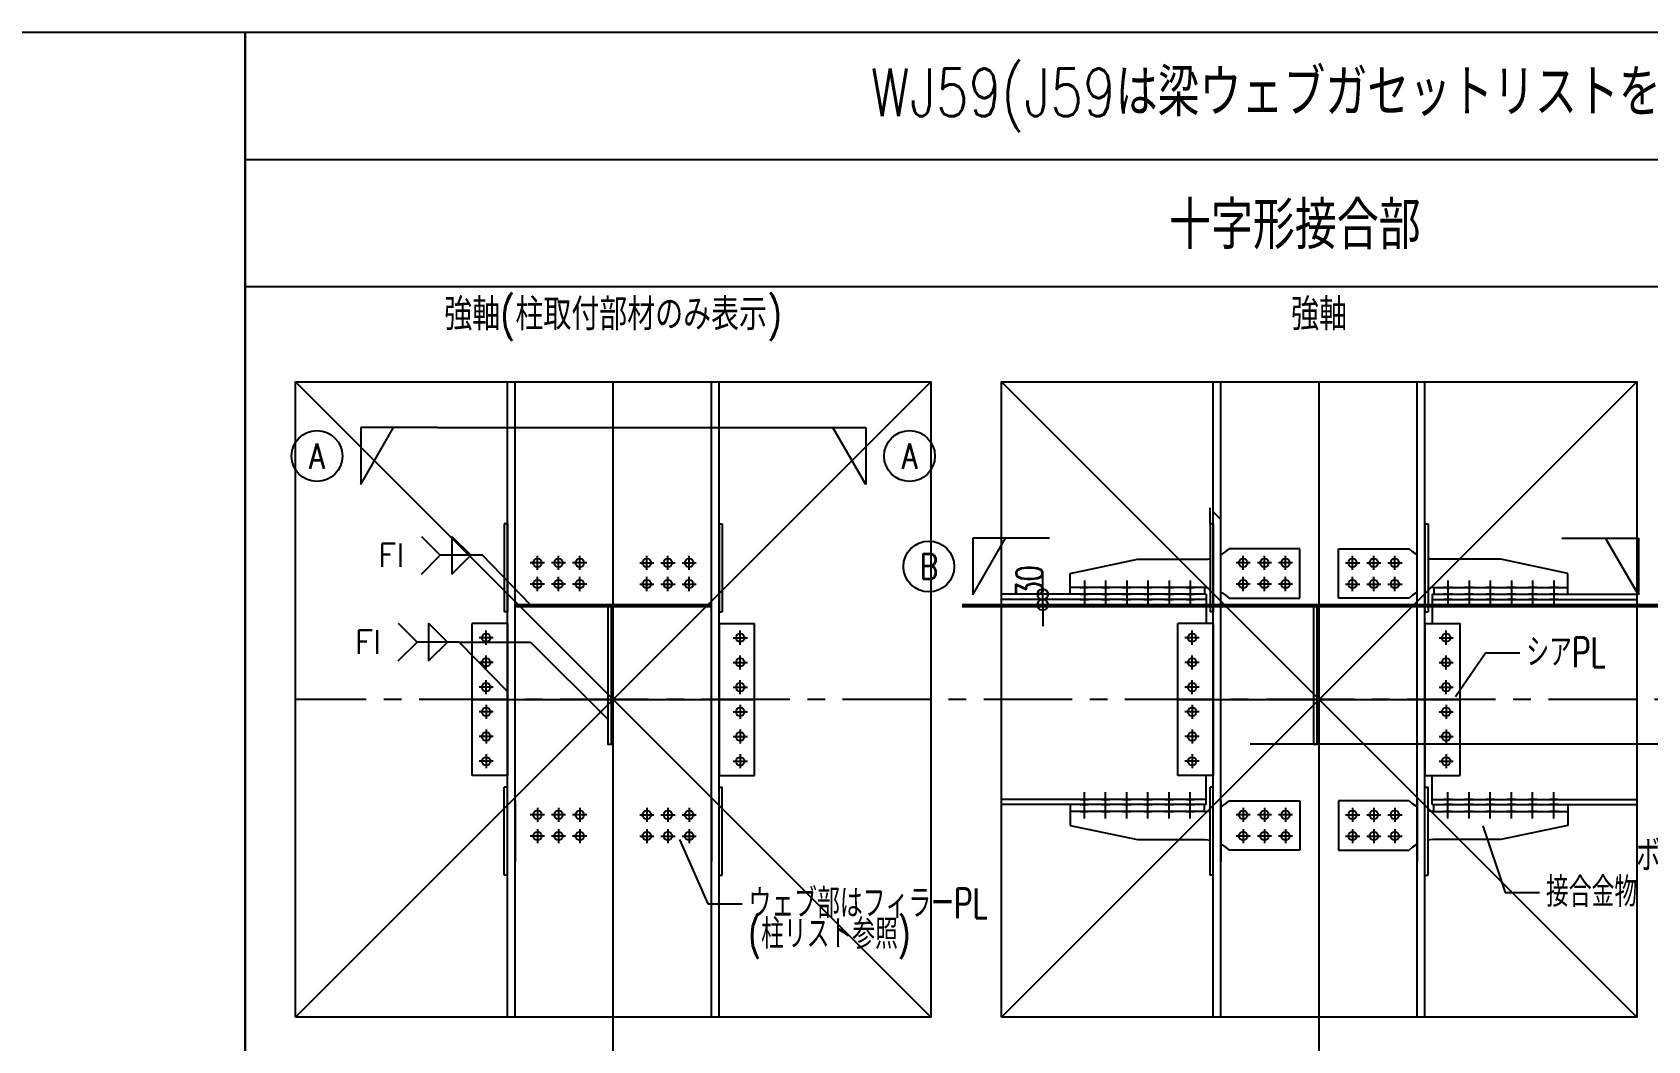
# Model space of a CAD drawing. Extents: x -668440 to 1010955, y -1678500 to 210463.
# Drawn here: x -451885 to -406114, y -743827 to -715260 of the extents above; entities that cross this region are included whole.
import ezdxf
from ezdxf.enums import TextEntityAlignment as Align

# ---------------------------------------------------------------- set-up
doc = ezdxf.new("R2010")
doc.units = 0
doc.header["$MEASUREMENT"] = 0
doc.linetypes.add('CENTER', pattern=[2, 1.25, -0.25, 0.25, -0.25])
doc.layers.get('0').update_dxf_attribs({"color": 3, "linetype": 'CONTINUOUS'})
doc.layers.get('Defpoints').update_dxf_attribs({"color": 251, "linetype": 'CONTINUOUS'})
doc.layers.add('00_ADDL', color=253, linetype='CONTINUOUS', plot=False)
for name, color, linetype in [('00_詳細', 7, 'CONTINUOUS'), ('098', 7, 'CONTINUOUS'), ('100', 5, 'CENTER'), ('_1-1_L-CL', 3, 'CONTINUOUS'), ('_1-3_L-CS', 1, 'CONTINUOUS'), ('_1-B_TXT1', 3, 'CONTINUOUS'), ('_5-6_GS-M', 6, 'CONTINUOUS'), ('BOLT', 4, 'CONTINUOUS')]:
    doc.layers.add(name, color=color, linetype=linetype)
doc.styles.add('DRACAD', font='txt', dxfattribs={"width": 0.85, "bigfont": 'extfont2'})
doc.styles.add('S000', font='simplex.shx', dxfattribs={"width": 0.7, "bigfont": 'extfont2.shx'})
doc.styles.add('S020', font='simplex.shx', dxfattribs={"width": 0.8, "height": 100, "bigfont": 'extfont2.shx'})
doc.styles.add('S030', font='simplex.shx', dxfattribs={"width": 0.8, "bigfont": 'extfont2.shx'})
doc.dimstyles.new('S300', dxfattribs={"dimscale": 300, "dimtxt": 2.5, "dimasz": 1, "dimexe": 0, "dimexo": 1, "dimgap": 0.5, "dimtad": 1, "dimdec": 0, "dimzin": 0, "dimdsep": 46, "dimtxsty": 'S000', "dimblk": 'ORIGIN', "dimcen": 1, "dimclrd": 256, "dimclre": 256, "dimclrt": 6, "dimadec": 0, "dimazin": 0, "dimtfac": 1, "dimtdec": 0, "dimtix": 1, "dimtmove": 2, "dimatfit": 3, "dimldrblk": 'OPEN30', "dimfxl": 1, "dimtolj": 1, "dimtzin": 0, "dimlwd": -1, "dimlwe": -1, "dimarcsym": 0})

# ---------------------------------------------------------------- blocks, each defined once
blk = doc.blocks.new('_ORIGIN')
at = {"color": 0, "linetype": 'ByBlock', "lineweight": -2}
blk.add_line((0, 0), (-1, 0), dxfattribs=at)
blk.add_circle((0, 0), 0.5, dxfattribs=at)
blk = doc.blocks.new('*D10597')
at = {"layer": '_1-3_L-CS'}
for p, q in [((-209395.4, -377712.7), (-209395.4, -377682.7)), ((-209347.3, -377742.7), (-209395.4, -377742.7)), ((-209395.4, -377772.7), (-209395.4, -377742.7)), ((-208920.3, -377772.7), (-209395.4, -377772.7)), ((-209395.4, -377802.7), (-209395.4, -377832.7))]:
    blk.add_line(p, q, dxfattribs=at)
at = {"layer": 'Defpoints', "color": 0}
for p in [(-209395.4, -377742.7), (-209317.3, -377742.7), (-208890.3, -377772.7)]:
    blk.add_point(p, dxfattribs=at)
at = {"layer": '_1-3_L-CS', "linetype": 'ByBlock', "xscale": 30, "yscale": 30, "zscale": 30}
for p, rotation in [((-209395.4, -377742.7), 270), ((-209395.4, -377772.7), 90)]:
    blk.add_blockref('_ORIGIN', p, dxfattribs=dict(at, rotation=rotation))
at = {"layer": '_1-3_L-CS', "color": 6, "insert": (-209433.2, -377705.8), "char_height": 75, "attachment_point": 5, "rotation": 90, "style": 'S000'}
blk.add_mtext('\\A1;30', dxfattribs=at)
blk = doc.blocks.new('_Open30')
at = {"color": 0, "linetype": 'ByBlock', "lineweight": -2}
for p, q in [((-1, 0.27), (0, 0)), ((0, 0), (-1, -0.27)), ((0, 0), (-1, 0))]:
    blk.add_line(p, q, dxfattribs=at)
blk = doc.blocks.new('剛接合部C1Y')
blk.add_line((-211655.39301, -383035.73644), (-211655.39301, -376150.73644))
at = {"layer": '00_ADDL'}
for p, q in [((-211512.31713, -377140.73644), (-209712.31713, -378940.73644)), ((-209712.31713, -377140.73644), (-211512.31713, -378940.73644)), ((-209512.31713, -377140.73644), (-207712.31713, -378940.73644)), ((-207712.31713, -377140.73644), (-209512.31713, -378940.73644)), ((-211012.31713, -378040.73644), (-210212.31713, -378040.73644)), ((-209012.31713, -378040.73644), (-208212.31713, -378040.73644))]:
    blk.add_line(p, q, dxfattribs=at)
at = {"layer": '00_ADDL', "transparency": 33554661}
for p, q in [((-211110.49859, -377270.63393), (-210114.13567, -377270.63393)), ((-208921.31713, -377542.73644), (-208921.31713, -377497.73644)), ((-208890.31713, -377530.73644), (-208912.31713, -377508.73644)), ((-206730.56713, -377772.73644), (-209623.92615, -377772.73644)), ((-206730.56713, -377778.73644), (-209623.92615, -377778.73644)), ((-208627.9838, -377778.73644), (-208627.9838, -378167.73644)), ((-208617.31713, -377778.73644), (-208617.31713, -378167.73644)), ((-206847.31713, -378167.73644), (-208807.60986, -378167.73644))]:
    blk.add_line(p, q, dxfattribs=at)
at = {"layer": '00_ADDL'}
for points in [[(-211512.31713, -378940.73644), (-211512.31713, -377140.73644), (-209712.31713, -377140.73644), (-209712.31713, -378940.73644)], [(-209512.31713, -378940.73644), (-209512.31713, -377140.73644), (-207712.31713, -377140.73644), (-207712.31713, -378940.73644)]]:
    blk.add_lwpolyline(points, close=True, dxfattribs=at)
at = {"layer": '00_詳細'}
for p, q in [((-210912.31713, -378940.73644), (-210912.31713, -377140.73644)), ((-210890.31713, -378940.73644), (-210890.31713, -377140.73644)), ((-210334.31713, -378940.73644), (-210334.31713, -377140.73644)), ((-210312.31713, -378940.73644), (-210312.31713, -377140.73644)), ((-208912.31713, -378940.73644), (-208912.31713, -377140.73644)), ((-208890.31713, -378940.73644), (-208890.31713, -377140.73644)), ((-208334.31713, -378940.73644), (-208334.31713, -377140.73644)), ((-208312.31713, -378940.73644), (-208312.31713, -377140.73644)), ((-210912.31713, -377542.73644), (-210921.31713, -377542.73644)), ((-210921.31713, -377542.73644), (-210921.31713, -377792.73644)), ((-210912.31713, -377542.73644), (-210912.31713, -377792.73644)), ((-210312.31713, -377542.73644), (-210303.31713, -377542.73644)), ((-210312.31713, -377542.73644), (-210312.31713, -377792.73644)), ((-210303.31713, -377542.73644), (-210303.31713, -377792.73644)), ((-208912.31713, -377542.73644), (-208921.31713, -377542.73644)), ((-208921.31713, -377542.73644), (-208921.31713, -377792.73644)), ((-208912.31713, -377542.73644), (-208912.31713, -377792.73644)), ((-208312.31713, -377542.73644), (-208303.31713, -377542.73644)), ((-208312.31713, -377542.73644), (-208312.31713, -377792.73644)), ((-208303.31713, -377542.73644), (-208303.31713, -377792.73644)), ((-210890.31713, -377753.73644), (-210890.31713, -377581.73644)), ((-210334.31713, -377753.73644), (-210334.31713, -377581.73644)), ((-208890.31713, -377753.73644), (-208890.31713, -377581.73644)), ((-208877.31713, -377622.16978), (-208867.31713, -377613.73644)), ((-208667.31713, -377613.73644), (-208867.31713, -377613.73644)), ((-208667.31713, -377753.73644), (-208667.31713, -377613.73644)), ((-208557.31713, -377753.73644), (-208557.31713, -377613.73644)), ((-208557.31713, -377613.73644), (-208357.31713, -377613.73644)), ((-208347.31713, -377622.16978), (-208357.31713, -377613.73644)), ((-208334.31713, -377753.73644), (-208334.31713, -377581.73644)), ((-209317.31713, -377683.73644), (-209127.31713, -377643.73644)), ((-209127.31713, -377643.73644), (-208935.31713, -377643.73644)), ((-208935.31713, -377643.73644), (-208927.31713, -377642.87344)), ((-208927.31713, -377642.87344), (-208921.31713, -377641.71734)), ((-208890.31713, -377630.37918), (-208887.31713, -377628.81496)), ((-208887.31713, -377628.81496), (-208877.31713, -377622.16978)), ((-208337.31713, -377628.81496), (-208347.31713, -377622.16978)), ((-208334.31713, -377630.37918), (-208337.31713, -377628.81496)), ((-208297.31713, -377642.87344), (-208303.31713, -377641.71734)), ((-208289.31713, -377643.73644), (-208297.31713, -377642.87344)), ((-208097.31713, -377643.73644), (-208289.31713, -377643.73644)), ((-207907.31713, -377683.73644), (-208097.31713, -377643.73644)), ((-209317.31713, -377742.73644), (-209317.31713, -377683.73644)), ((-207907.31713, -377742.73644), (-207907.31713, -377683.73644)), ((-208932.31713, -377742.73644), (-209512.31713, -377742.73644)), ((-208935.31713, -377723.73644), (-209317.31713, -377723.73644)), ((-208937.31713, -377742.73644), (-209317.31713, -377742.73644)), ((-208937.31713, -377723.73644), (-208937.31713, -377742.73644)), ((-208935.31713, -377723.73644), (-208927.31713, -377724.59944)), ((-208932.31713, -377742.73644), (-208932.31713, -377825.73644)), ((-208927.31713, -377724.59944), (-208921.31713, -377725.75553)), ((-208890.31713, -377737.09369), (-208887.31713, -377738.65791)), ((-208887.31713, -377738.65791), (-208877.31713, -377745.30309)), ((-208877.31713, -377745.30309), (-208867.31713, -377753.73644)), ((-208347.31713, -377745.30309), (-208357.31713, -377753.73644)), ((-208337.31713, -377738.65791), (-208347.31713, -377745.30309)), ((-208334.31713, -377737.09369), (-208337.31713, -377738.65791)), ((-208297.31713, -377724.59944), (-208303.31713, -377725.75553)), ((-208289.31713, -377723.73644), (-208297.31713, -377724.59944)), ((-208292.31713, -377742.73644), (-207712.31713, -377742.73644)), ((-208292.31713, -377742.73644), (-208292.31713, -377825.73644)), ((-208289.31713, -377723.73644), (-207907.31713, -377723.73644)), ((-208287.31713, -377723.73644), (-208287.31713, -377742.73644)), ((-208287.31713, -377742.73644), (-207907.31713, -377742.73644)), ((-210912.31713, -377792.73644), (-210921.31713, -377792.73644)), ((-210312.31713, -377792.73644), (-210303.31713, -377792.73644)), ((-208932.31713, -377757.73644), (-209512.31713, -377757.73644)), ((-208912.31713, -377792.73644), (-208921.31713, -377792.73644)), ((-208867.31713, -377753.73644), (-208667.31713, -377753.73644)), ((-208357.31713, -377753.73644), (-208557.31713, -377753.73644)), ((-208312.31713, -377792.73644), (-208303.31713, -377792.73644)), ((-208292.31713, -377757.73644), (-207712.31713, -377757.73644)), ((-211012.31713, -378255.73644), (-211012.31713, -377825.73644)), ((-210912.31713, -377825.73644), (-211012.31713, -377825.73644)), ((-210912.31713, -377825.73644), (-210912.31713, -378255.73644)), ((-210312.31713, -377825.73644), (-210312.31713, -378255.73644)), ((-210312.31713, -377825.73644), (-210212.31713, -377825.73644)), ((-210212.31713, -378255.73644), (-210212.31713, -377825.73644)), ((-209012.31713, -378255.73644), (-209012.31713, -377825.73644)), ((-208912.31713, -377825.73644), (-209012.31713, -377825.73644)), ((-208912.31713, -377825.73644), (-208912.31713, -378255.73644)), ((-208312.31713, -377825.73644), (-208312.31713, -378255.73644)), ((-208312.31713, -377825.73644), (-208212.31713, -377825.73644)), ((-208212.31713, -378255.73644), (-208212.31713, -377825.73644)), ((-210912.31713, -378255.73644), (-211012.31713, -378255.73644)), ((-210921.31713, -378538.73644), (-210921.31713, -378288.73644)), ((-210912.31713, -378288.73644), (-210921.31713, -378288.73644)), ((-210912.31713, -378538.73644), (-210912.31713, -378288.73644)), ((-210312.31713, -378255.73644), (-210212.31713, -378255.73644)), ((-210312.31713, -378538.73644), (-210312.31713, -378288.73644)), ((-210312.31713, -378288.73644), (-210303.31713, -378288.73644)), ((-210303.31713, -378538.73644), (-210303.31713, -378288.73644)), ((-208912.31713, -378255.73644), (-209012.31713, -378255.73644)), ((-208932.31713, -378338.73644), (-208932.31713, -378255.73644)), ((-208921.31713, -378538.73644), (-208921.31713, -378288.73644)), ((-208912.31713, -378288.73644), (-208921.31713, -378288.73644)), ((-208912.31713, -378538.73644), (-208912.31713, -378288.73644)), ((-208312.31713, -378255.73644), (-208212.31713, -378255.73644)), ((-208312.31713, -378538.73644), (-208312.31713, -378288.73644)), ((-208312.31713, -378288.73644), (-208303.31713, -378288.73644)), ((-208303.31713, -378538.73644), (-208303.31713, -378288.73644)), ((-208292.31713, -378338.73644), (-208292.31713, -378255.73644)), ((-210890.31713, -378327.73644), (-210890.31713, -378499.73644)), ((-210334.31713, -378327.73644), (-210334.31713, -378499.73644)), ((-208932.31713, -378323.73644), (-209512.31713, -378323.73644)), ((-208932.31713, -378338.73644), (-209512.31713, -378338.73644)), ((-209317.31713, -378338.73644), (-209317.31713, -378397.73644)), ((-208937.31713, -378338.73644), (-209317.31713, -378338.73644)), ((-208937.31713, -378357.73644), (-208937.31713, -378338.73644)), ((-208890.31713, -378327.73644), (-208890.31713, -378499.73644)), ((-208890.31713, -378344.37918), (-208887.31713, -378342.81496)), ((-208887.31713, -378342.81496), (-208877.31713, -378336.16978)), ((-208877.31713, -378336.16978), (-208867.31713, -378327.73644)), ((-208867.31713, -378327.73644), (-208667.31713, -378327.73644)), ((-208667.31713, -378327.73644), (-208667.31713, -378467.73644)), ((-208357.31713, -378327.73644), (-208557.31713, -378327.73644)), ((-208557.31713, -378327.73644), (-208557.31713, -378467.73644)), ((-208347.31713, -378336.16978), (-208357.31713, -378327.73644)), ((-208337.31713, -378342.81496), (-208347.31713, -378336.16978)), ((-208334.31713, -378344.37918), (-208337.31713, -378342.81496)), ((-208334.31713, -378327.73644), (-208334.31713, -378499.73644)), ((-208292.31713, -378323.73644), (-207712.31713, -378323.73644)), ((-208292.31713, -378338.73644), (-207712.31713, -378338.73644)), ((-208287.31713, -378357.73644), (-208287.31713, -378338.73644)), ((-208287.31713, -378338.73644), (-207907.31713, -378338.73644)), ((-207907.31713, -378338.73644), (-207907.31713, -378397.73644)), ((-208935.31713, -378357.73644), (-209317.31713, -378357.73644)), ((-208935.31713, -378357.73644), (-208927.31713, -378356.87344)), ((-208927.31713, -378356.87344), (-208921.31713, -378355.71734)), ((-208297.31713, -378356.87344), (-208303.31713, -378355.71734)), ((-208289.31713, -378357.73644), (-208297.31713, -378356.87344)), ((-208289.31713, -378357.73644), (-207907.31713, -378357.73644)), ((-209317.31713, -378397.73644), (-209127.31713, -378437.73644)), ((-209127.31713, -378437.73644), (-208935.31713, -378437.73644)), ((-208935.31713, -378437.73644), (-208927.31713, -378438.59944)), ((-208927.31713, -378438.59944), (-208921.31713, -378439.75553)), ((-208297.31713, -378438.59944), (-208303.31713, -378439.75553)), ((-208289.31713, -378437.73644), (-208297.31713, -378438.59944)), ((-208097.31713, -378437.73644), (-208289.31713, -378437.73644)), ((-207907.31713, -378397.73644), (-208097.31713, -378437.73644)), ((-208890.31713, -378451.09369), (-208887.31713, -378452.65791)), ((-208887.31713, -378452.65791), (-208877.31713, -378459.30309)), ((-208877.31713, -378459.30309), (-208867.31713, -378467.73644)), ((-208667.31713, -378467.73644), (-208867.31713, -378467.73644)), ((-208557.31713, -378467.73644), (-208357.31713, -378467.73644)), ((-208347.31713, -378459.30309), (-208357.31713, -378467.73644)), ((-208337.31713, -378452.65791), (-208347.31713, -378459.30309)), ((-208334.31713, -378451.09369), (-208337.31713, -378452.65791)), ((-210912.31713, -378538.73644), (-210921.31713, -378538.73644)), ((-210312.31713, -378538.73644), (-210303.31713, -378538.73644)), ((-208912.31713, -378538.73644), (-208921.31713, -378538.73644)), ((-208312.31713, -378538.73644), (-208303.31713, -378538.73644))]:
    blk.add_line(p, q, dxfattribs=at)
for centre in [(-210827.31713, -377653.73644), (-210767.31713, -377653.73644), (-210707.31713, -377653.73644), (-210517.31713, -377653.73644), (-210457.31713, -377653.73644), (-210397.31713, -377653.73644), (-208827.31713, -377653.73644), (-208767.31713, -377653.73644), (-208707.31713, -377653.73644), (-208517.31713, -377653.73644), (-208457.31713, -377653.73644), (-208397.31713, -377653.73644), (-210827.31713, -377713.73644), (-210767.31713, -377713.73644), (-210707.31713, -377713.73644), (-210517.31713, -377713.73644), (-210457.31713, -377713.73644), (-210397.31713, -377713.73644), (-208827.31713, -377713.73644), (-208767.31713, -377713.73644), (-208707.31713, -377713.73644), (-208517.31713, -377713.73644), (-208457.31713, -377713.73644), (-208397.31713, -377713.73644), (-210972.31713, -377865.73644), (-210252.31713, -377865.73644), (-208972.31713, -377865.73644), (-208252.31713, -377865.73644), (-210972.31713, -377935.73644), (-210252.31713, -377935.73644), (-208972.31713, -377935.73644), (-208252.31713, -377935.73644), (-210972.31713, -378005.73644), (-210252.31713, -378005.73644), (-208972.31713, -378005.73644), (-208252.31713, -378005.73644), (-210972.31713, -378075.73644), (-210252.31713, -378075.73644), (-208972.31713, -378075.73644), (-208252.31713, -378075.73644), (-210972.31713, -378145.73644), (-210252.31713, -378145.73644), (-208972.31713, -378145.73644), (-208252.31713, -378145.73644), (-210972.31713, -378215.73644), (-210252.31713, -378215.73644), (-208972.31713, -378215.73644), (-208252.31713, -378215.73644), (-210827.31713, -378367.73644), (-210767.31713, -378367.73644), (-210707.31713, -378367.73644), (-210517.31713, -378367.73644), (-210457.31713, -378367.73644), (-210397.31713, -378367.73644), (-208827.31713, -378367.73644), (-208767.31713, -378367.73644), (-208707.31713, -378367.73644), (-208517.31713, -378367.73644), (-208457.31713, -378367.73644), (-208397.31713, -378367.73644), (-210827.31713, -378427.73644), (-210767.31713, -378427.73644), (-210707.31713, -378427.73644), (-210517.31713, -378427.73644), (-210457.31713, -378427.73644), (-210397.31713, -378427.73644), (-208827.31713, -378427.73644), (-208767.31713, -378427.73644), (-208707.31713, -378427.73644), (-208517.31713, -378427.73644), (-208457.31713, -378427.73644), (-208397.31713, -378427.73644)]:
    blk.add_circle(centre, 12, dxfattribs=at)
at = {"layer": '00_詳細', "extrusion": (0, -1, 1e-16)}
for centre in [(-209277.31713, 0, 377723.73644), (-209277.31713, 0, 377742.73644), (-209217.31713, 0, 377723.73644), (-209217.31713, 0, 377742.73644), (-209157.31713, 0, 377723.73644), (-209157.31713, 0, 377742.73644), (-209097.31713, 0, 377723.73644), (-209097.31713, 0, 377742.73644), (-209037.31713, 0, 377723.73644), (-209037.31713, 0, 377742.73644), (-208977.31713, 0, 377723.73644), (-208977.31713, 0, 377742.73644), (-208247.31713, 0, 377723.73644), (-208247.31713, 0, 377742.73644), (-208187.31713, 0, 377723.73644), (-208187.31713, 0, 377742.73644), (-208127.31713, 0, 377723.73644), (-208127.31713, 0, 377742.73644), (-208067.31713, 0, 377723.73644), (-208067.31713, 0, 377742.73644), (-208007.31713, 0, 377723.73644), (-208007.31713, 0, 377742.73644), (-207947.31713, 0, 377723.73644), (-207947.31713, 0, 377742.73644), (-209277.31713, 0, 377757.73644), (-209217.31713, 0, 377757.73644), (-209157.31713, 0, 377757.73644), (-209097.31713, 0, 377757.73644), (-209037.31713, 0, 377757.73644), (-208977.31713, 0, 377757.73644), (-208247.31713, 0, 377757.73644), (-208187.31713, 0, 377757.73644), (-208127.31713, 0, 377757.73644), (-208067.31713, 0, 377757.73644), (-208007.31713, 0, 377757.73644), (-207947.31713, 0, 377757.73644)]:
    blk.add_circle(centre, 12, dxfattribs=at)
at = {"layer": '00_詳細', "extrusion": (0, 1, 1e-16)}
for centre in [(209277.31713, 0, -378323.73644), (209277.31713, 0, -378338.73644), (209217.31713, 0, -378323.73644), (209217.31713, 0, -378338.73644), (209157.31713, 0, -378323.73644), (209157.31713, 0, -378338.73644), (209097.31713, 0, -378323.73644), (209097.31713, 0, -378338.73644), (209037.31713, 0, -378323.73644), (209037.31713, 0, -378338.73644), (208977.31713, 0, -378323.73644), (208977.31713, 0, -378338.73644), (208247.31713, 0, -378323.73644), (208247.31713, 0, -378338.73644), (208187.31713, 0, -378323.73644), (208187.31713, 0, -378338.73644), (208127.31713, 0, -378323.73644), (208127.31713, 0, -378338.73644), (208067.31713, 0, -378323.73644), (208067.31713, 0, -378338.73644), (208007.31713, 0, -378323.73644), (208007.31713, 0, -378338.73644), (207947.31713, 0, -378323.73644), (207947.31713, 0, -378338.73644), (209277.31713, 0, -378357.73644), (209217.31713, 0, -378357.73644), (209157.31713, 0, -378357.73644), (209097.31713, 0, -378357.73644), (209037.31713, 0, -378357.73644), (208977.31713, 0, -378357.73644), (208247.31713, 0, -378357.73644), (208187.31713, 0, -378357.73644), (208127.31713, 0, -378357.73644), (208067.31713, 0, -378357.73644), (208007.31713, 0, -378357.73644), (207947.31713, 0, -378357.73644)]:
    blk.add_circle(centre, 12, dxfattribs=at)
at = {"layer": '100'}
for p, q in [((-210612.31713, -381010.73644), (-210612.31713, -377140.73644)), ((-208612.31713, -381010.73644), (-208612.31713, -377140.73644))]:
    blk.add_line(p, q, dxfattribs=at)
at = {"layer": '100', "linetype": 'CENTER', "ltscale": 200}
blk.add_line((-205712.31713, -378040.73644), (-211512.31713, -378040.73644), dxfattribs=at)
at = {"layer": '_1-1_L-CL'}
for p, q in [((-211655.39301, -376150.73644), (-205569.24126, -376150.73644)), ((-211655.39301, -376150.73644), (-205569.24126, -376150.73644)), ((-211655.39301, -376510.73644), (-205569.24126, -376510.73644)), ((-211655.39301, -376870.73644), (-205569.24126, -376870.73644))]:
    blk.add_line(p, q, dxfattribs=at)
at = {"layer": '_1-3_L-CS'}
for p, q in [((-211110.49859, -377270.63393), (-211327.63375, -377270.63393)), ((-211327.63375, -377270.63393), (-211327.63375, -377431.7037)), ((-211327.63375, -377431.7037), (-211234.64007, -377270.63393)), ((-210114.13567, -377270.63393), (-209897.00052, -377270.63393)), ((-209897.00052, -377431.7037), (-209989.9942, -377270.63393)), ((-209897.00052, -377270.63393), (-209897.00052, -377431.7037)), ((-209376.61093, -377583.43825), (-209593.74608, -377583.43825)), ((-209593.74608, -377583.43825), (-209593.74608, -377744.50802)), ((-209593.74608, -377744.50802), (-209500.75241, -377583.43825)), ((-207924.50268, -377583.43825), (-207707.36753, -377583.43825)), ((-207707.36753, -377744.50802), (-207800.3612, -377583.43825)), ((-207707.36753, -377583.43825), (-207707.36753, -377744.50802)), ((-208225.64646, -378032.28419), (-208140.53834, -377908.38647)), ((-208140.53834, -377908.38647), (-208043.24547, -377908.69213)), ((-210424.41829, -378437.83332), (-210344.32273, -378619.77107)), ((-208148.70248, -378398.83063), (-208084.91498, -378587.57949)), ((-210344.32273, -378619.77107), (-210247.02986, -378620.07673)), ((-208084.91498, -378587.57949), (-207987.62211, -378587.88515))]:
    blk.add_line(p, q, dxfattribs=at)
at = {"layer": '_1-3_L-CS', "transparency": 33554661}
for p, q in [((-211155.65516, -377578.67557), (-211102.32182, -377632.0089)), ((-211069.48057, -377578.67557), (-211016.14724, -377632.0089)), ((-211069.48057, -377578.67557), (-211069.48057, -377685.34223)), ((-211155.65516, -377685.34223), (-211102.32182, -377632.0089)), ((-211069.48057, -377685.34223), (-211016.14724, -377632.0089)), ((-211221.56914, -377824.66991), (-211168.23581, -377878.00325)), ((-211135.39456, -377824.66991), (-211082.06122, -377878.00325)), ((-211135.39456, -377824.66991), (-211135.39456, -377931.33658)), ((-211221.56914, -377931.33658), (-211168.23581, -377878.00325)), ((-211135.39456, -377931.33658), (-211082.06122, -377878.00325)), ((-211048.76277, -377878.00325), (-210846.86207, -377878.00325)), ((-210846.86207, -377878.00325), (-210627.9838, -378096.88152))]:
    blk.add_line(p, q, dxfattribs=at)
at = {"layer": '_1-3_L-CS'}
for points in [[(-210846.40315, -377772.25668), (-210982.84879, -377632.0089), (-211102.32182, -377632.0089)], [(-210912.31713, -378018.25103), (-211048.76277, -377878.00325), (-211168.23581, -377878.00325)]]:
    blk.add_lwpolyline(points, dxfattribs=at)
at = {"layer": '_1-3_L-CS', "ltscale": 10}
for centre in [(-211451.87453, -377351.16882), (-209772.75974, -377351.16882), (-209717.98686, -377663.97314)]:
    blk.add_circle(centre, 72, dxfattribs=at)
at = {"layer": '_5-6_GS-M'}
for p, q in [((-210334.31713, -377772.73644), (-210890.31713, -377772.73644)), ((-210334.31713, -377778.73644), (-210890.31713, -377778.73644)), ((-208334.31713, -377772.73644), (-208890.31713, -377772.73644)), ((-208334.31713, -377778.73644), (-208890.31713, -377778.73644))]:
    blk.add_line(p, q, dxfattribs=at)
at = {"layer": '_5-6_GS-M', "transparency": 33554661}
for points in [[(-210627.9838, -377778.73644), (-210627.9838, -378167.73644), (-210617.31713, -378167.73644), (-210617.31713, -377778.73644)], [(-208627.9838, -377778.73644), (-208627.9838, -378167.73644), (-208617.31713, -378167.73644), (-208617.31713, -377778.73644)]]:
    blk.add_lwpolyline(points, close=True, dxfattribs=at)
at = {"layer": 'BOLT'}
for p, q in [((-210807.31713, -377653.73644, -20), (-210847.31713, -377653.73644, -20)), ((-210827.31713, -377673.73644, -20), (-210827.31713, -377633.73644, -20)), ((-210827.31713, -377653.73644, 20), (-210827.31713, -377653.73644, -60)), ((-210747.31713, -377653.73644, -20), (-210787.31713, -377653.73644, -20)), ((-210767.31713, -377673.73644, -20), (-210767.31713, -377633.73644, -20)), ((-210767.31713, -377653.73644, 20), (-210767.31713, -377653.73644, -60)), ((-210687.31713, -377653.73644, -20), (-210727.31713, -377653.73644, -20)), ((-210707.31713, -377673.73644, -20), (-210707.31713, -377633.73644, -20)), ((-210707.31713, -377653.73644, 20), (-210707.31713, -377653.73644, -60)), ((-210537.31713, -377653.73644, -20), (-210497.31713, -377653.73644, -20)), ((-210517.31713, -377673.73644, -20), (-210517.31713, -377633.73644, -20)), ((-210517.31713, -377653.73644, 20), (-210517.31713, -377653.73644, -60)), ((-210477.31713, -377653.73644, -20), (-210437.31713, -377653.73644, -20)), ((-210457.31713, -377673.73644, -20), (-210457.31713, -377633.73644, -20)), ((-210457.31713, -377653.73644, 20), (-210457.31713, -377653.73644, -60)), ((-210417.31713, -377653.73644, -20), (-210377.31713, -377653.73644, -20)), ((-210397.31713, -377673.73644, -20), (-210397.31713, -377633.73644, -20)), ((-210397.31713, -377653.73644, 20), (-210397.31713, -377653.73644, -60)), ((-208807.31713, -377653.73644, -20), (-208847.31713, -377653.73644, -20)), ((-208827.31713, -377673.73644, -20), (-208827.31713, -377633.73644, -20)), ((-208827.31713, -377653.73644, 20), (-208827.31713, -377653.73644, -60)), ((-208747.31713, -377653.73644, -20), (-208787.31713, -377653.73644, -20)), ((-208767.31713, -377673.73644, -20), (-208767.31713, -377633.73644, -20)), ((-208767.31713, -377653.73644, 20), (-208767.31713, -377653.73644, -60)), ((-208687.31713, -377653.73644, -20), (-208727.31713, -377653.73644, -20)), ((-208707.31713, -377673.73644, -20), (-208707.31713, -377633.73644, -20)), ((-208707.31713, -377653.73644, 20), (-208707.31713, -377653.73644, -60)), ((-208537.31713, -377653.73644, -20), (-208497.31713, -377653.73644, -20)), ((-208517.31713, -377673.73644, -20), (-208517.31713, -377633.73644, -20)), ((-208517.31713, -377653.73644, 20), (-208517.31713, -377653.73644, -60)), ((-208477.31713, -377653.73644, -20), (-208437.31713, -377653.73644, -20)), ((-208457.31713, -377673.73644, -20), (-208457.31713, -377633.73644, -20)), ((-208457.31713, -377653.73644, 20), (-208457.31713, -377653.73644, -60)), ((-208417.31713, -377653.73644, -20), (-208377.31713, -377653.73644, -20)), ((-208397.31713, -377673.73644, -20), (-208397.31713, -377633.73644, -20)), ((-208397.31713, -377653.73644, 20), (-208397.31713, -377653.73644, -60)), ((-210827.31713, -377733.73644, -20), (-210827.31713, -377693.73644, -20)), ((-210767.31713, -377733.73644, -20), (-210767.31713, -377693.73644, -20)), ((-210707.31713, -377733.73644, -20), (-210707.31713, -377693.73644, -20)), ((-210517.31713, -377733.73644, -20), (-210517.31713, -377693.73644, -20)), ((-210457.31713, -377733.73644, -20), (-210457.31713, -377693.73644, -20)), ((-210397.31713, -377733.73644, -20), (-210397.31713, -377693.73644, -20)), ((-209277.31713, -377703.73644), (-209277.31713, -377777.73644)), ((-209217.31713, -377703.73644), (-209217.31713, -377777.73644)), ((-209157.31713, -377703.73644), (-209157.31713, -377777.73644)), ((-209097.31713, -377703.73644), (-209097.31713, -377777.73644)), ((-209037.31713, -377703.73644), (-209037.31713, -377777.73644)), ((-208977.31713, -377703.73644), (-208977.31713, -377777.73644)), ((-208827.31713, -377733.73644, -20), (-208827.31713, -377693.73644, -20)), ((-208767.31713, -377733.73644, -20), (-208767.31713, -377693.73644, -20)), ((-208707.31713, -377733.73644, -20), (-208707.31713, -377693.73644, -20)), ((-208517.31713, -377733.73644, -20), (-208517.31713, -377693.73644, -20)), ((-208457.31713, -377733.73644, -20), (-208457.31713, -377693.73644, -20)), ((-208397.31713, -377733.73644, -20), (-208397.31713, -377693.73644, -20)), ((-208247.31713, -377703.73644), (-208247.31713, -377777.73644)), ((-208187.31713, -377703.73644), (-208187.31713, -377777.73644)), ((-208127.31713, -377703.73644), (-208127.31713, -377777.73644)), ((-208067.31713, -377703.73644), (-208067.31713, -377777.73644)), ((-208007.31713, -377703.73644), (-208007.31713, -377777.73644)), ((-207947.31713, -377703.73644), (-207947.31713, -377777.73644)), ((-210807.31713, -377713.73644, -20), (-210847.31713, -377713.73644, -20)), ((-210827.31713, -377713.73644, 20), (-210827.31713, -377713.73644, -60)), ((-210747.31713, -377713.73644, -20), (-210787.31713, -377713.73644, -20)), ((-210767.31713, -377713.73644, 20), (-210767.31713, -377713.73644, -60)), ((-210687.31713, -377713.73644, -20), (-210727.31713, -377713.73644, -20)), ((-210707.31713, -377713.73644, 20), (-210707.31713, -377713.73644, -60)), ((-210537.31713, -377713.73644, -20), (-210497.31713, -377713.73644, -20)), ((-210517.31713, -377713.73644, 20), (-210517.31713, -377713.73644, -60)), ((-210477.31713, -377713.73644, -20), (-210437.31713, -377713.73644, -20)), ((-210457.31713, -377713.73644, 20), (-210457.31713, -377713.73644, -60)), ((-210417.31713, -377713.73644, -20), (-210377.31713, -377713.73644, -20)), ((-210397.31713, -377713.73644, 20), (-210397.31713, -377713.73644, -60)), ((-208807.31713, -377713.73644, -20), (-208847.31713, -377713.73644, -20)), ((-208827.31713, -377713.73644, 20), (-208827.31713, -377713.73644, -60)), ((-208747.31713, -377713.73644, -20), (-208787.31713, -377713.73644, -20)), ((-208767.31713, -377713.73644, 20), (-208767.31713, -377713.73644, -60)), ((-208687.31713, -377713.73644, -20), (-208727.31713, -377713.73644, -20)), ((-208707.31713, -377713.73644, 20), (-208707.31713, -377713.73644, -60)), ((-208537.31713, -377713.73644, -20), (-208497.31713, -377713.73644, -20)), ((-208517.31713, -377713.73644, 20), (-208517.31713, -377713.73644, -60)), ((-208477.31713, -377713.73644, -20), (-208437.31713, -377713.73644, -20)), ((-208457.31713, -377713.73644, 20), (-208457.31713, -377713.73644, -60)), ((-208417.31713, -377713.73644, -20), (-208377.31713, -377713.73644, -20)), ((-208397.31713, -377713.73644, 20), (-208397.31713, -377713.73644, -60)), ((-210952.31713, -377865.73644, -20), (-210992.31713, -377865.73644, -20)), ((-210972.31713, -377885.73644, -20), (-210972.31713, -377845.73644, -20)), ((-210972.31713, -377865.73644, 20), (-210972.31713, -377865.73644, -60)), ((-210272.31713, -377865.73644, -20), (-210232.31713, -377865.73644, -20)), ((-210252.31713, -377885.73644, -20), (-210252.31713, -377845.73644, -20)), ((-210252.31713, -377865.73644, 20), (-210252.31713, -377865.73644, -60)), ((-208952.31713, -377865.73644, -20), (-208992.31713, -377865.73644, -20)), ((-208972.31713, -377885.73644, -20), (-208972.31713, -377845.73644, -20)), ((-208972.31713, -377865.73644, 20), (-208972.31713, -377865.73644, -60)), ((-208272.31713, -377865.73644, -20), (-208232.31713, -377865.73644, -20)), ((-208252.31713, -377885.73644, -20), (-208252.31713, -377845.73644, -20)), ((-208252.31713, -377865.73644, 20), (-208252.31713, -377865.73644, -60)), ((-210972.31713, -377955.73644, -20), (-210972.31713, -377915.73644, -20)), ((-210252.31713, -377955.73644, -20), (-210252.31713, -377915.73644, -20)), ((-208972.31713, -377955.73644, -20), (-208972.31713, -377915.73644, -20)), ((-208252.31713, -377955.73644, -20), (-208252.31713, -377915.73644, -20)), ((-210952.31713, -377935.73644, -20), (-210992.31713, -377935.73644, -20)), ((-210972.31713, -377935.73644, 20), (-210972.31713, -377935.73644, -60)), ((-210272.31713, -377935.73644, -20), (-210232.31713, -377935.73644, -20)), ((-210252.31713, -377935.73644, 20), (-210252.31713, -377935.73644, -60)), ((-208952.31713, -377935.73644, -20), (-208992.31713, -377935.73644, -20)), ((-208972.31713, -377935.73644, 20), (-208972.31713, -377935.73644, -60)), ((-208272.31713, -377935.73644, -20), (-208232.31713, -377935.73644, -20)), ((-208252.31713, -377935.73644, 20), (-208252.31713, -377935.73644, -60)), ((-210952.31713, -378005.73644), (-210992.31713, -378005.73644)), ((-210972.31713, -378025.73644), (-210972.31713, -377985.73644)), ((-210972.31713, -378005.73644, 40), (-210972.31713, -378005.73644, -40)), ((-210272.31713, -378005.73644), (-210232.31713, -378005.73644)), ((-210252.31713, -378025.73644), (-210252.31713, -377985.73644)), ((-210252.31713, -378005.73644, 40), (-210252.31713, -378005.73644, -40)), ((-208952.31713, -378005.73644), (-208992.31713, -378005.73644)), ((-208972.31713, -378025.73644), (-208972.31713, -377985.73644)), ((-208972.31713, -378005.73644, 40), (-208972.31713, -378005.73644, -40)), ((-208272.31713, -378005.73644), (-208232.31713, -378005.73644)), ((-208252.31713, -378025.73644), (-208252.31713, -377985.73644)), ((-208252.31713, -378005.73644, 40), (-208252.31713, -378005.73644, -40)), ((-210972.31713, -378055.73644), (-210972.31713, -378095.73644)), ((-210252.31713, -378055.73644), (-210252.31713, -378095.73644)), ((-208972.31713, -378055.73644), (-208972.31713, -378095.73644)), ((-208252.31713, -378055.73644), (-208252.31713, -378095.73644)), ((-210952.31713, -378075.73644), (-210992.31713, -378075.73644)), ((-210972.31713, -378075.73644, 40), (-210972.31713, -378075.73644, -40)), ((-210272.31713, -378075.73644), (-210232.31713, -378075.73644)), ((-210252.31713, -378075.73644, 40), (-210252.31713, -378075.73644, -40)), ((-208952.31713, -378075.73644), (-208992.31713, -378075.73644)), ((-208972.31713, -378075.73644, 40), (-208972.31713, -378075.73644, -40)), ((-208272.31713, -378075.73644), (-208232.31713, -378075.73644)), ((-208252.31713, -378075.73644, 40), (-208252.31713, -378075.73644, -40)), ((-210952.31713, -378145.73644, -20), (-210992.31713, -378145.73644, -20)), ((-210972.31713, -378125.73644, -20), (-210972.31713, -378165.73644, -20)), ((-210972.31713, -378145.73644, 20), (-210972.31713, -378145.73644, -60)), ((-210272.31713, -378145.73644, -20), (-210232.31713, -378145.73644, -20)), ((-210252.31713, -378125.73644, -20), (-210252.31713, -378165.73644, -20)), ((-210252.31713, -378145.73644, 20), (-210252.31713, -378145.73644, -60)), ((-208952.31713, -378145.73644, -20), (-208992.31713, -378145.73644, -20)), ((-208972.31713, -378125.73644, -20), (-208972.31713, -378165.73644, -20)), ((-208972.31713, -378145.73644, 20), (-208972.31713, -378145.73644, -60)), ((-208272.31713, -378145.73644, -20), (-208232.31713, -378145.73644, -20)), ((-208252.31713, -378125.73644, -20), (-208252.31713, -378165.73644, -20)), ((-208252.31713, -378145.73644, 20), (-208252.31713, -378145.73644, -60)), ((-210972.31713, -378195.73644, -20), (-210972.31713, -378235.73644, -20)), ((-210252.31713, -378195.73644, -20), (-210252.31713, -378235.73644, -20)), ((-208972.31713, -378195.73644, -20), (-208972.31713, -378235.73644, -20)), ((-208252.31713, -378195.73644, -20), (-208252.31713, -378235.73644, -20)), ((-210952.31713, -378215.73644, -20), (-210992.31713, -378215.73644, -20)), ((-210972.31713, -378215.73644, 20), (-210972.31713, -378215.73644, -60)), ((-210272.31713, -378215.73644, -20), (-210232.31713, -378215.73644, -20)), ((-210252.31713, -378215.73644, 20), (-210252.31713, -378215.73644, -60)), ((-208952.31713, -378215.73644, -20), (-208992.31713, -378215.73644, -20)), ((-208972.31713, -378215.73644, 20), (-208972.31713, -378215.73644, -60)), ((-208272.31713, -378215.73644, -20), (-208232.31713, -378215.73644, -20)), ((-208252.31713, -378215.73644, 20), (-208252.31713, -378215.73644, -60)), ((-209277.31713, -378377.73644), (-209277.31713, -378303.73644)), ((-209217.31713, -378377.73644), (-209217.31713, -378303.73644)), ((-209157.31713, -378377.73644), (-209157.31713, -378303.73644)), ((-209097.31713, -378377.73644), (-209097.31713, -378303.73644)), ((-209037.31713, -378377.73644), (-209037.31713, -378303.73644)), ((-208977.31713, -378377.73644), (-208977.31713, -378303.73644)), ((-208247.31713, -378377.73644), (-208247.31713, -378303.73644)), ((-208187.31713, -378377.73644), (-208187.31713, -378303.73644)), ((-208127.31713, -378377.73644), (-208127.31713, -378303.73644)), ((-208067.31713, -378377.73644), (-208067.31713, -378303.73644)), ((-208007.31713, -378377.73644), (-208007.31713, -378303.73644)), ((-207947.31713, -378377.73644), (-207947.31713, -378303.73644)), ((-210807.31713, -378367.73644, -20), (-210847.31713, -378367.73644, -20)), ((-210827.31713, -378347.73644, -20), (-210827.31713, -378387.73644, -20)), ((-210827.31713, -378367.73644, 20), (-210827.31713, -378367.73644, -60)), ((-210747.31713, -378367.73644, -20), (-210787.31713, -378367.73644, -20)), ((-210767.31713, -378347.73644, -20), (-210767.31713, -378387.73644, -20)), ((-210767.31713, -378367.73644, 20), (-210767.31713, -378367.73644, -60)), ((-210687.31713, -378367.73644, -20), (-210727.31713, -378367.73644, -20)), ((-210707.31713, -378347.73644, -20), (-210707.31713, -378387.73644, -20)), ((-210707.31713, -378367.73644, 20), (-210707.31713, -378367.73644, -60)), ((-210537.31713, -378367.73644, -20), (-210497.31713, -378367.73644, -20)), ((-210517.31713, -378347.73644, -20), (-210517.31713, -378387.73644, -20)), ((-210517.31713, -378367.73644, 20), (-210517.31713, -378367.73644, -60)), ((-210477.31713, -378367.73644, -20), (-210437.31713, -378367.73644, -20)), ((-210457.31713, -378347.73644, -20), (-210457.31713, -378387.73644, -20)), ((-210457.31713, -378367.73644, 20), (-210457.31713, -378367.73644, -60)), ((-210417.31713, -378367.73644, -20), (-210377.31713, -378367.73644, -20)), ((-210397.31713, -378347.73644, -20), (-210397.31713, -378387.73644, -20)), ((-210397.31713, -378367.73644, 20), (-210397.31713, -378367.73644, -60)), ((-208807.31713, -378367.73644, -20), (-208847.31713, -378367.73644, -20)), ((-208827.31713, -378347.73644, -20), (-208827.31713, -378387.73644, -20)), ((-208827.31713, -378367.73644, 20), (-208827.31713, -378367.73644, -60)), ((-208747.31713, -378367.73644, -20), (-208787.31713, -378367.73644, -20)), ((-208767.31713, -378347.73644, -20), (-208767.31713, -378387.73644, -20)), ((-208767.31713, -378367.73644, 20), (-208767.31713, -378367.73644, -60)), ((-208687.31713, -378367.73644, -20), (-208727.31713, -378367.73644, -20)), ((-208707.31713, -378347.73644, -20), (-208707.31713, -378387.73644, -20)), ((-208707.31713, -378367.73644, 20), (-208707.31713, -378367.73644, -60)), ((-208537.31713, -378367.73644, -20), (-208497.31713, -378367.73644, -20)), ((-208517.31713, -378347.73644, -20), (-208517.31713, -378387.73644, -20)), ((-208517.31713, -378367.73644, 20), (-208517.31713, -378367.73644, -60)), ((-208477.31713, -378367.73644, -20), (-208437.31713, -378367.73644, -20)), ((-208457.31713, -378347.73644, -20), (-208457.31713, -378387.73644, -20)), ((-208457.31713, -378367.73644, 20), (-208457.31713, -378367.73644, -60)), ((-208417.31713, -378367.73644, -20), (-208377.31713, -378367.73644, -20)), ((-208397.31713, -378347.73644, -20), (-208397.31713, -378387.73644, -20)), ((-208397.31713, -378367.73644, 20), (-208397.31713, -378367.73644, -60)), ((-210807.31713, -378427.73644, -20), (-210847.31713, -378427.73644, -20)), ((-210827.31713, -378407.73644, -20), (-210827.31713, -378447.73644, -20)), ((-210827.31713, -378427.73644, 20), (-210827.31713, -378427.73644, -60)), ((-210747.31713, -378427.73644, -20), (-210787.31713, -378427.73644, -20)), ((-210767.31713, -378407.73644, -20), (-210767.31713, -378447.73644, -20)), ((-210767.31713, -378427.73644, 20), (-210767.31713, -378427.73644, -60)), ((-210687.31713, -378427.73644, -20), (-210727.31713, -378427.73644, -20)), ((-210707.31713, -378407.73644, -20), (-210707.31713, -378447.73644, -20)), ((-210707.31713, -378427.73644, 20), (-210707.31713, -378427.73644, -60)), ((-210537.31713, -378427.73644, -20), (-210497.31713, -378427.73644, -20)), ((-210517.31713, -378407.73644, -20), (-210517.31713, -378447.73644, -20)), ((-210517.31713, -378427.73644, 20), (-210517.31713, -378427.73644, -60)), ((-210477.31713, -378427.73644, -20), (-210437.31713, -378427.73644, -20)), ((-210457.31713, -378407.73644, -20), (-210457.31713, -378447.73644, -20)), ((-210457.31713, -378427.73644, 20), (-210457.31713, -378427.73644, -60)), ((-210417.31713, -378427.73644, -20), (-210377.31713, -378427.73644, -20)), ((-210397.31713, -378407.73644, -20), (-210397.31713, -378447.73644, -20)), ((-210397.31713, -378427.73644, 20), (-210397.31713, -378427.73644, -60)), ((-208807.31713, -378427.73644, -20), (-208847.31713, -378427.73644, -20)), ((-208827.31713, -378407.73644, -20), (-208827.31713, -378447.73644, -20)), ((-208827.31713, -378427.73644, 20), (-208827.31713, -378427.73644, -60)), ((-208747.31713, -378427.73644, -20), (-208787.31713, -378427.73644, -20)), ((-208767.31713, -378407.73644, -20), (-208767.31713, -378447.73644, -20)), ((-208767.31713, -378427.73644, 20), (-208767.31713, -378427.73644, -60)), ((-208687.31713, -378427.73644, -20), (-208727.31713, -378427.73644, -20)), ((-208707.31713, -378407.73644, -20), (-208707.31713, -378447.73644, -20)), ((-208707.31713, -378427.73644, 20), (-208707.31713, -378427.73644, -60)), ((-208537.31713, -378427.73644, -20), (-208497.31713, -378427.73644, -20)), ((-208517.31713, -378407.73644, -20), (-208517.31713, -378447.73644, -20)), ((-208517.31713, -378427.73644, 20), (-208517.31713, -378427.73644, -60)), ((-208477.31713, -378427.73644, -20), (-208437.31713, -378427.73644, -20)), ((-208457.31713, -378407.73644, -20), (-208457.31713, -378447.73644, -20)), ((-208457.31713, -378427.73644, 20), (-208457.31713, -378427.73644, -60)), ((-208417.31713, -378427.73644, -20), (-208377.31713, -378427.73644, -20)), ((-208397.31713, -378407.73644, -20), (-208397.31713, -378447.73644, -20)), ((-208397.31713, -378427.73644, 20), (-208397.31713, -378427.73644, -60))]:
    blk.add_line(p, q, dxfattribs=at)
at = {"layer": 'Defpoints'}
for p, q in [((-233913.84825, -376150.73644), (-194214.20716, -376150.73644)), ((-211655.39301, -376150.73644), (-211655.39301, -393525.7562))]:
    blk.add_line(p, q, dxfattribs=at)
at = {"layer": '098', "color": 3, "linetype": 'Continuous', "style": 'DRACAD'}
for p in [(-211278.45321, -377632.0089), (-211344.36719, -377878.00325)]:
    blk.add_text('FI', height=66.666667, dxfattribs=at).set_placement(p, align=Align.MIDDLE_LEFT)
at = {"layer": '_1-1_L-CL', "style": 'S020', "width": 0.8}
blk.add_text('WJ59(J59は梁ウェブガセットリストを参照)', height=135, dxfattribs=at).set_placement((-208612.31713, -376330.73644), align=Align.MIDDLE)
at = {"layer": '_1-3_L-CS', "ltscale": 10, "style": 'S000', "width": 0.8}
for s, p in [('A', (-211451.87453, -377351.16882)), ('B', (-209717.98686, -377663.97314))]:
    blk.add_text(s, height=72, rotation=359.99999997, dxfattribs=at).set_placement(p, align=Align.MIDDLE)
at = {"layer": '_1-3_L-CS', "ltscale": 10, "style": 'S000', "text_generation_flag": 2, "width": 0.8}
blk.add_text('A', height=72, rotation=0.00000003, dxfattribs=at).set_placement((-209772.75974, -377351.16882), align=Align.MIDDLE)
at = {"layer": '_1-B_TXT1', "style": 'S020', "width": 0.8}
blk.add_text('十字形接合部', height=135, dxfattribs=at).set_placement((-208680.92775, -376690.73644), align=Align.MIDDLE)
for s, p in [('強軸(柱取付部材のみ表示)', (-210612.31713, -377021.66371)), ('強軸', (-208612.31713, -377021.66371))]:
    blk.add_text(s, height=90, dxfattribs=at).set_placement(p, align=Align.BOTTOM_CENTER)
at = {"layer": '_1-B_TXT1', "color": 3, "style": 'S030', "width": 0.7}
for s, height, p in [('シアPL', 84, (-208025.19043, -377907.04328)), ('ボルト締結用切欠', 90, (-207714.12178, -378483.38095)), ('ウェブ部はフィラーPL', 84, (-210228.97482, -378618.42788)), ('接合金物', 84, (-207969.56708, -378586.2363)), ('(柱リスト参照)', 84, (-210228.97482, -378705.06686))]:
    blk.add_text(s, height=height, dxfattribs=at).set_placement(p, align=Align.MIDDLE_LEFT)
at = {"layer": '_1-3_L-CS'}
dim = blk.add_linear_dim(base=(-209395.4124, -377742.73644), p1=(-208890.31713, -377772.73644), p2=(-209317.31713, -377742.73644), angle=90, dimstyle='S300', override={"dimscale": 30}, dxfattribs=at)
dim.commit()
dim.dimension.update_dxf_attribs({"geometry": '*D10597', "text_midpoint": (-209433.15047, -377705.83243), "dimtype": 160})

msp = doc.modelspace()

# ---------------------------------------------------------------- block references
at = {"xscale": 10, "yscale": 10, "zscale": 10}
msp.add_blockref('剛接合部C1Y', (1670698.6842, 3046247.35843, 5600), dxfattribs=at)

doc.saveas('drawing.dxf')
